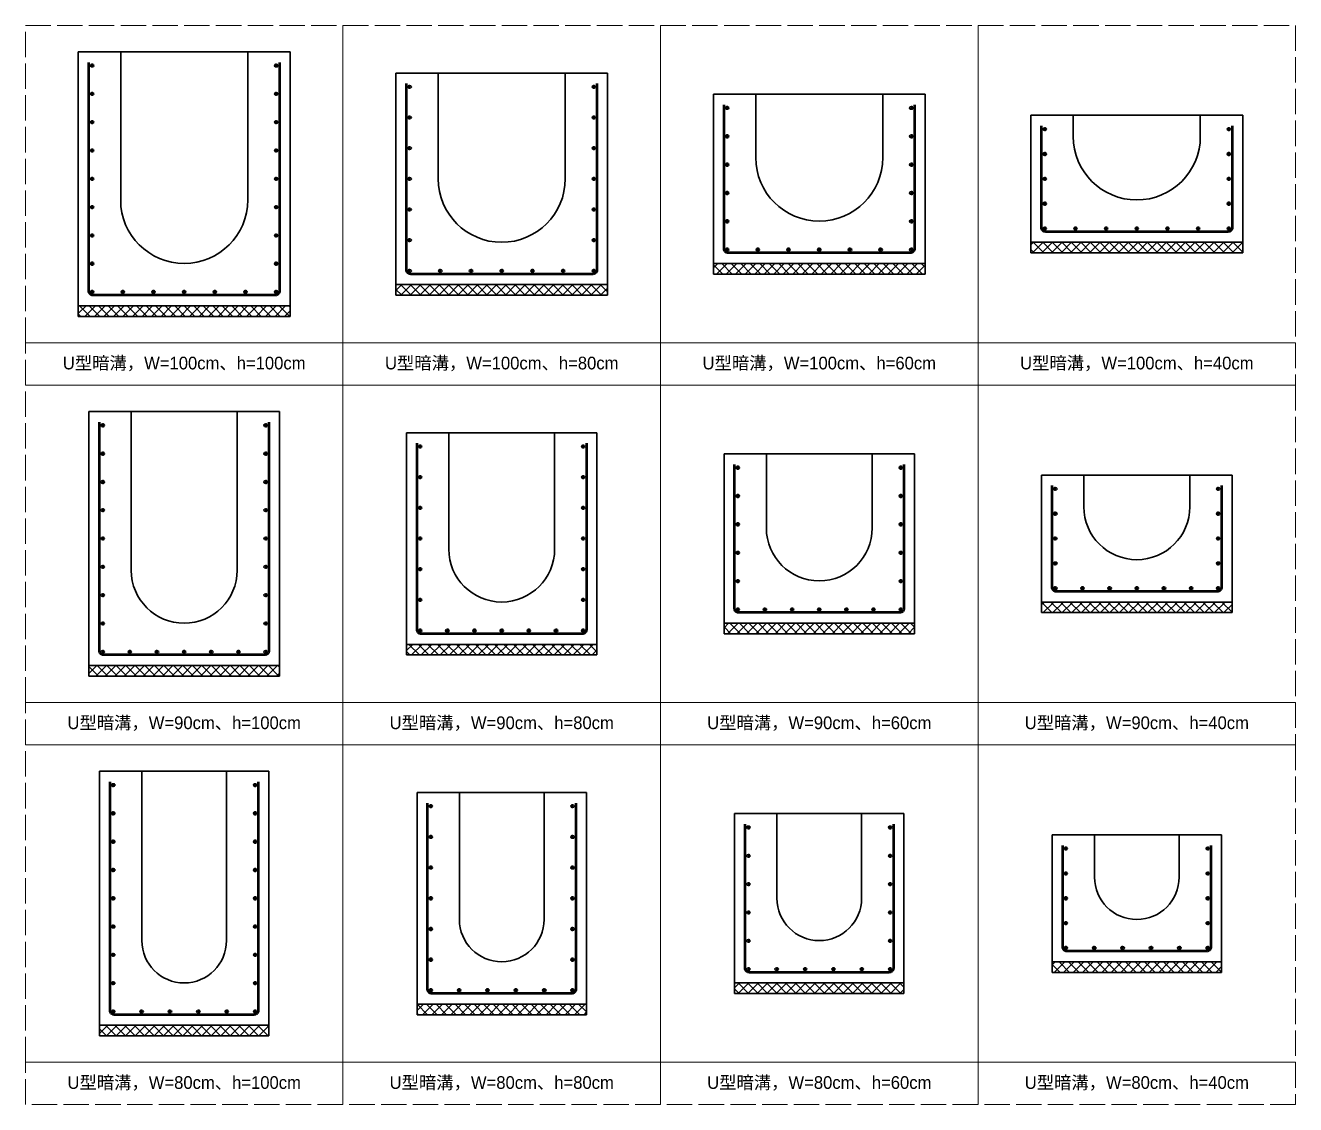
# Model space of a CAD drawing. Extents: x -3420 to 2030, y -3892 to 566.
# Drawn here: x 305 to 905, y -510 to 0 of the extents above; entities that cross this region are included whole.
import ezdxf

# ---------------------------------------------------------------- set-up
doc = ezdxf.new("R2010")
doc.units = 0
doc.header["$MEASUREMENT"] = 0
doc.linetypes.add('ACAD_ISO02W100', pattern=[15, 12, -3])
doc.layers.add('一、4.基本-隱藏', color=9, linetype='ACAD_ISO02W100', lineweight=20, plot=False)
doc.layers.add('三、3.文字-註解文字', color=2, linetype='Continuous')
doc.layers.add('二、2.繪圖-施作項目', color=181, linetype='Continuous', lineweight=30)
doc.layers.add('二、5.繪圖-鋼筋', color=60, linetype='Continuous', lineweight=50)
doc.styles.add('註解文字', font='MS PGothic.ttf', dxfattribs={"height": 3})
pattern_1 = [(45, (1622.7608, 61.3002), (-2.245064, 2.245064), []), (135, (1622.7608, 61.3002), (-2.245064, -2.245064), [])]

msp = doc.modelspace()

# ---------------------------------------------------------------- hatches: boundary and pattern name
at = {"layer": '二、2.繪圖-施作項目'}
h = msp.add_hatch(dxfattribs=at)
h.set_pattern_fill('ANSI37', color=256)
h.set_pattern_definition(pattern_1)
h.paths.add_polyline_path([(879.723, -102.5), (779.723, -102.5), (779.723, -107.5), (879.723, -107.5)])
h = msp.add_hatch(dxfattribs=at)
h.set_pattern_fill('ANSI37', color=256)
h.set_pattern_definition(pattern_1)
h.paths.add_polyline_path([(729.723, -112.5), (629.723, -112.5), (629.723, -117.5), (729.723, -117.5)])
h = msp.add_hatch(dxfattribs=at)
h.set_pattern_fill('ANSI37', color=256)
h.set_pattern_definition(pattern_1)
h.paths.add_polyline_path([(479.723, -122.5), (479.723, -127.5), (579.723, -127.5), (579.723, -122.5)])
h = msp.add_hatch(dxfattribs=at)
h.set_pattern_fill('ANSI37', color=256)
h.set_pattern_definition(pattern_1)
h.paths.add_polyline_path([(429.723, -132.5), (329.723, -132.5), (329.723, -137.5), (429.723, -137.5)])
h = msp.add_hatch(dxfattribs=at)
h.set_pattern_fill('ANSI37', color=256)
h.set_pattern_definition(pattern_1)
h.paths.add_polyline_path([(874.723, -277.5), (874.723, -272.5), (784.723, -272.5), (784.723, -277.5)])
h = msp.add_hatch(dxfattribs=at)
h.set_pattern_fill('ANSI37', color=256)
h.set_pattern_definition(pattern_1)
h.paths.add_polyline_path([(634.723, -282.5), (634.723, -287.5), (724.723, -287.5), (724.723, -282.5)])
h = msp.add_hatch(dxfattribs=at)
h.set_pattern_fill('ANSI37', color=256)
h.set_pattern_definition(pattern_1)
h.paths.add_polyline_path([(484.723, -292.5), (484.723, -297.5), (574.723, -297.5), (574.723, -292.5)])
h = msp.add_hatch(dxfattribs=at)
h.set_pattern_fill('ANSI37', color=256)
h.set_pattern_definition(pattern_1)
h.paths.add_polyline_path([(424.723, -307.5), (424.723, -302.5), (334.723, -302.5), (334.723, -307.5)])
h = msp.add_hatch(dxfattribs=at)
h.set_pattern_fill('ANSI37', color=256)
h.set_pattern_definition(pattern_1)
h.paths.add_polyline_path([(869.723, -447.5), (869.723, -442.5), (789.723, -442.5), (789.723, -447.5)])
h = msp.add_hatch(dxfattribs=at)
h.set_pattern_fill('ANSI37', color=256)
h.set_pattern_definition(pattern_1)
h.paths.add_polyline_path([(719.723, -457.5), (719.723, -452.5), (639.723, -452.5), (639.723, -457.5)])
h = msp.add_hatch(dxfattribs=at)
h.set_pattern_fill('ANSI37', color=256)
h.set_pattern_definition(pattern_1)
h.paths.add_polyline_path([(489.723, -462.5), (489.723, -467.5), (569.723, -467.5), (569.723, -462.5)])
h = msp.add_hatch(dxfattribs=at)
h.set_pattern_fill('ANSI37', color=256)
h.set_pattern_definition(pattern_1)
h.paths.add_polyline_path([(419.723, -477.5), (419.723, -472.5), (339.723, -472.5), (339.723, -477.5)])
at = {"layer": '二、5.繪圖-鋼筋'}
h = msp.add_hatch(color=256, dxfattribs=at)
h.dxf.hatch_style = 1
h.paths.add_polyline_path([(336.723, -19, 1), (335.723, -19, 1)])
h = msp.add_hatch(color=256, dxfattribs=at)
h.dxf.hatch_style = 1
h.paths.add_polyline_path([(423.723, -19, 1), (422.723, -19, 1)])
h = msp.add_hatch(color=256, dxfattribs=at)
h.dxf.hatch_style = 1
h.paths.add_polyline_path([(486.723, -29, 1), (485.723, -29, 1)])
h = msp.add_hatch(color=256, dxfattribs=at)
h.dxf.hatch_style = 1
h.paths.add_polyline_path([(573.723, -29, 1), (572.723, -29, 1)])
h = msp.add_hatch(color=256, dxfattribs=at)
h.dxf.hatch_style = 1
h.paths.add_polyline_path([(336.723, -32.375, 1), (335.723, -32.375, 1)])
h = msp.add_hatch(color=256, dxfattribs=at)
h.dxf.hatch_style = 1
h.paths.add_polyline_path([(423.723, -32.375, 1), (422.723, -32.375, 1)])
h = msp.add_hatch(color=256, dxfattribs=at)
h.dxf.hatch_style = 1
h.paths.add_polyline_path([(636.723, -39, 1), (635.723, -39, 1)])
h = msp.add_hatch(color=256, dxfattribs=at)
h.dxf.hatch_style = 1
h.paths.add_polyline_path([(723.723, -39, 1), (722.723, -39, 1)])
h = msp.add_hatch(color=256, dxfattribs=at)
h.dxf.hatch_style = 1
h.paths.add_polyline_path([(336.723, -45.75, 1), (335.723, -45.75, 1)])
h = msp.add_hatch(color=256, dxfattribs=at)
h.dxf.hatch_style = 1
h.paths.add_polyline_path([(423.723, -45.75, 1), (422.723, -45.75, 1)])
h = msp.add_hatch(color=256, dxfattribs=at)
h.dxf.hatch_style = 1
h.paths.add_polyline_path([(486.723, -43.5, 1), (485.723, -43.5, 1)])
h = msp.add_hatch(color=256, dxfattribs=at)
h.dxf.hatch_style = 1
h.paths.add_polyline_path([(573.723, -43.5, 1), (572.723, -43.5, 1)])
h = msp.add_hatch(color=256, dxfattribs=at)
h.dxf.hatch_style = 1
h.paths.add_polyline_path([(636.723, -52.4, 1), (635.723, -52.4, 1)])
h = msp.add_hatch(color=256, dxfattribs=at)
h.dxf.hatch_style = 1
h.paths.add_polyline_path([(723.723, -52.4, 1), (722.723, -52.4, 1)])
h = msp.add_hatch(color=256, dxfattribs=at)
h.dxf.hatch_style = 1
h.paths.add_polyline_path([(786.723, -49, 1), (785.723, -49, 1)])
h = msp.add_hatch(color=256, dxfattribs=at)
h.dxf.hatch_style = 1
h.paths.add_polyline_path([(873.723, -49, 1), (872.723, -49, 1)])
h = msp.add_hatch(color=256, dxfattribs=at)
h.dxf.hatch_style = 1
h.paths.add_polyline_path([(336.723, -59.125, 1), (335.723, -59.125, 1)])
h = msp.add_hatch(color=256, dxfattribs=at)
h.dxf.hatch_style = 1
h.paths.add_polyline_path([(423.723, -59.125, 1), (422.723, -59.125, 1)])
h = msp.add_hatch(color=256, dxfattribs=at)
h.dxf.hatch_style = 1
h.paths.add_polyline_path([(486.723, -58, 1), (485.723, -58, 1)])
h = msp.add_hatch(color=256, dxfattribs=at)
h.dxf.hatch_style = 1
h.paths.add_polyline_path([(573.723, -58, 1), (572.723, -58, 1)])
h = msp.add_hatch(color=256, dxfattribs=at)
h.dxf.hatch_style = 1
h.paths.add_polyline_path([(636.723, -65.8, 1), (635.723, -65.8, 1)])
h = msp.add_hatch(color=256, dxfattribs=at)
h.dxf.hatch_style = 1
h.paths.add_polyline_path([(723.723, -65.8, 1), (722.723, -65.8, 1)])
h = msp.add_hatch(color=256, dxfattribs=at)
h.dxf.hatch_style = 1
h.paths.add_polyline_path([(786.723, -60.75, 1), (785.723, -60.75, 1)])
h = msp.add_hatch(color=256, dxfattribs=at)
h.dxf.hatch_style = 1
h.paths.add_polyline_path([(873.723, -60.75, 1), (872.723, -60.75, 1)])
h = msp.add_hatch(color=256, dxfattribs=at)
h.dxf.hatch_style = 1
h.paths.add_polyline_path([(336.723, -72.5, 1), (335.723, -72.5, 1)])
h = msp.add_hatch(color=256, dxfattribs=at)
h.dxf.hatch_style = 1
h.paths.add_polyline_path([(423.723, -72.5, 1), (422.723, -72.5, 1)])
h = msp.add_hatch(color=256, dxfattribs=at)
h.dxf.hatch_style = 1
h.paths.add_polyline_path([(486.723, -72.5, 1), (485.723, -72.5, 1)])
h = msp.add_hatch(color=256, dxfattribs=at)
h.dxf.hatch_style = 1
h.paths.add_polyline_path([(573.723, -72.5, 1), (572.723, -72.5, 1)])
h = msp.add_hatch(color=256, dxfattribs=at)
h.dxf.hatch_style = 1
h.paths.add_polyline_path([(786.723, -72.5, 1), (785.723, -72.5, 1)])
h = msp.add_hatch(color=256, dxfattribs=at)
h.dxf.hatch_style = 1
h.paths.add_polyline_path([(873.723, -72.5, 1), (872.723, -72.5, 1)])
h = msp.add_hatch(color=256, dxfattribs=at)
h.dxf.hatch_style = 1
h.paths.add_polyline_path([(636.723, -79.2, 1), (635.723, -79.2, 1)])
h = msp.add_hatch(color=256, dxfattribs=at)
h.dxf.hatch_style = 1
h.paths.add_polyline_path([(723.723, -79.2, 1), (722.723, -79.2, 1)])
h = msp.add_hatch(color=256, dxfattribs=at)
h.dxf.hatch_style = 1
h.paths.add_polyline_path([(786.723, -84.25, 1), (785.723, -84.25, 1)])
h = msp.add_hatch(color=256, dxfattribs=at)
h.dxf.hatch_style = 1
h.paths.add_polyline_path([(873.723, -84.25, 1), (872.723, -84.25, 1)])
h = msp.add_hatch(color=256, dxfattribs=at)
h.dxf.hatch_style = 1
h.paths.add_polyline_path([(336.723, -85.875, 1), (335.723, -85.875, 1)])
h = msp.add_hatch(color=256, dxfattribs=at)
h.dxf.hatch_style = 1
h.paths.add_polyline_path([(423.723, -85.875, 1), (422.723, -85.875, 1)])
h = msp.add_hatch(color=256, dxfattribs=at)
h.dxf.hatch_style = 1
h.paths.add_polyline_path([(486.723, -87, 1), (485.723, -87, 1)])
h = msp.add_hatch(color=256, dxfattribs=at)
h.dxf.hatch_style = 1
h.paths.add_polyline_path([(573.723, -87, 1), (572.723, -87, 1)])
h = msp.add_hatch(color=256, dxfattribs=at)
h.dxf.hatch_style = 1
h.paths.add_polyline_path([(636.723, -92.6, 1), (635.723, -92.6, 1)])
h = msp.add_hatch(color=256, dxfattribs=at)
h.dxf.hatch_style = 1
h.paths.add_polyline_path([(723.723, -92.6, 1), (722.723, -92.6, 1)])
h = msp.add_hatch(color=256, dxfattribs=at)
h.dxf.hatch_style = 1
h.paths.add_polyline_path([(786.723, -96, 1), (785.723, -96, 1)])
h = msp.add_hatch(color=256, dxfattribs=at)
h.dxf.hatch_style = 1
h.paths.add_polyline_path([(801.223, -96, 1), (800.223, -96, 1)])
h = msp.add_hatch(color=256, dxfattribs=at)
h.dxf.hatch_style = 1
h.paths.add_polyline_path([(815.723, -96, 1), (814.723, -96, 1)])
h = msp.add_hatch(color=256, dxfattribs=at)
h.dxf.hatch_style = 1
h.paths.add_polyline_path([(830.223, -96, 1), (829.223, -96, 1)])
h = msp.add_hatch(color=256, dxfattribs=at)
h.dxf.hatch_style = 1
h.paths.add_polyline_path([(844.723, -96, 1), (843.723, -96, 1)])
h = msp.add_hatch(color=256, dxfattribs=at)
h.dxf.hatch_style = 1
h.paths.add_polyline_path([(859.223, -96, 1), (858.223, -96, 1)])
h = msp.add_hatch(color=256, dxfattribs=at)
h.dxf.hatch_style = 1
h.paths.add_polyline_path([(873.723, -96, 1), (872.723, -96, 1)])
h = msp.add_hatch(color=256, dxfattribs=at)
h.dxf.hatch_style = 1
h.paths.add_polyline_path([(336.723, -99.25, 1), (335.723, -99.25, 1)])
h = msp.add_hatch(color=256, dxfattribs=at)
h.dxf.hatch_style = 1
h.paths.add_polyline_path([(423.723, -99.25, 1), (422.723, -99.25, 1)])
h = msp.add_hatch(color=256, dxfattribs=at)
h.dxf.hatch_style = 1
h.paths.add_polyline_path([(486.723, -101.5, 1), (485.723, -101.5, 1)])
h = msp.add_hatch(color=256, dxfattribs=at)
h.dxf.hatch_style = 1
h.paths.add_polyline_path([(573.723, -101.5, 1), (572.723, -101.5, 1)])
h = msp.add_hatch(color=256, dxfattribs=at)
h.dxf.hatch_style = 1
h.paths.add_polyline_path([(636.723, -106, 1), (635.723, -106, 1)])
h = msp.add_hatch(color=256, dxfattribs=at)
h.dxf.hatch_style = 1
h.paths.add_polyline_path([(651.223, -106, 1), (650.223, -106, 1)])
h = msp.add_hatch(color=256, dxfattribs=at)
h.dxf.hatch_style = 1
h.paths.add_polyline_path([(665.723, -106, 1), (664.723, -106, 1)])
h = msp.add_hatch(color=256, dxfattribs=at)
h.dxf.hatch_style = 1
h.paths.add_polyline_path([(680.223, -106, 1), (679.223, -106, 1)])
h = msp.add_hatch(color=256, dxfattribs=at)
h.dxf.hatch_style = 1
h.paths.add_polyline_path([(694.723, -106, 1), (693.723, -106, 1)])
h = msp.add_hatch(color=256, dxfattribs=at)
h.dxf.hatch_style = 1
h.paths.add_polyline_path([(709.223, -106, 1), (708.223, -106, 1)])
h = msp.add_hatch(color=256, dxfattribs=at)
h.dxf.hatch_style = 1
h.paths.add_polyline_path([(723.723, -106, 1), (722.723, -106, 1)])
h = msp.add_hatch(color=256, dxfattribs=at)
h.dxf.hatch_style = 1
h.paths.add_polyline_path([(336.723, -112.625, 1), (335.723, -112.625, 1)])
h = msp.add_hatch(color=256, dxfattribs=at)
h.dxf.hatch_style = 1
h.paths.add_polyline_path([(423.723, -112.625, 1), (422.723, -112.625, 1)])
h = msp.add_hatch(color=256, dxfattribs=at)
h.dxf.hatch_style = 1
h.paths.add_polyline_path([(486.723, -116, 1), (485.723, -116, 1)])
h = msp.add_hatch(color=256, dxfattribs=at)
h.dxf.hatch_style = 1
h.paths.add_polyline_path([(501.223, -116, 1), (500.223, -116, 1)])
h = msp.add_hatch(color=256, dxfattribs=at)
h.dxf.hatch_style = 1
h.paths.add_polyline_path([(515.723, -116, 1), (514.723, -116, 1)])
h = msp.add_hatch(color=256, dxfattribs=at)
h.dxf.hatch_style = 1
h.paths.add_polyline_path([(530.223, -116, 1), (529.223, -116, 1)])
h = msp.add_hatch(color=256, dxfattribs=at)
h.dxf.hatch_style = 1
h.paths.add_polyline_path([(544.723, -116, 1), (543.723, -116, 1)])
h = msp.add_hatch(color=256, dxfattribs=at)
h.dxf.hatch_style = 1
h.paths.add_polyline_path([(559.223, -116, 1), (558.223, -116, 1)])
h = msp.add_hatch(color=256, dxfattribs=at)
h.dxf.hatch_style = 1
h.paths.add_polyline_path([(573.723, -116, 1), (572.723, -116, 1)])
h = msp.add_hatch(color=256, dxfattribs=at)
h.dxf.hatch_style = 1
h.paths.add_polyline_path([(336.723, -126, 1), (335.723, -126, 1)])
h = msp.add_hatch(color=256, dxfattribs=at)
h.dxf.hatch_style = 1
h.paths.add_polyline_path([(351.223, -126, 1), (350.223, -126, 1)])
h = msp.add_hatch(color=256, dxfattribs=at)
h.dxf.hatch_style = 1
h.paths.add_polyline_path([(365.723, -126, 1), (364.723, -126, 1)])
h = msp.add_hatch(color=256, dxfattribs=at)
h.dxf.hatch_style = 1
h.paths.add_polyline_path([(380.223, -126, 1), (379.223, -126, 1)])
h = msp.add_hatch(color=256, dxfattribs=at)
h.dxf.hatch_style = 1
h.paths.add_polyline_path([(394.723, -126, 1), (393.723, -126, 1)])
h = msp.add_hatch(color=256, dxfattribs=at)
h.dxf.hatch_style = 1
h.paths.add_polyline_path([(409.223, -126, 1), (408.223, -126, 1)])
h = msp.add_hatch(color=256, dxfattribs=at)
h.dxf.hatch_style = 1
h.paths.add_polyline_path([(423.723, -126, 1), (422.723, -126, 1)])
h = msp.add_hatch(color=256, dxfattribs=at)
h.dxf.hatch_style = 1
h.paths.add_polyline_path([(341.723, -189, 1), (340.723, -189, 1)])
h = msp.add_hatch(color=256, dxfattribs=at)
h.dxf.hatch_style = 1
h.paths.add_polyline_path([(418.723, -189, 1), (417.723, -189, 1)])
h = msp.add_hatch(color=256, dxfattribs=at)
h.dxf.hatch_style = 1
h.paths.add_polyline_path([(341.723, -202.375, 1), (340.723, -202.375, 1)])
h = msp.add_hatch(color=256, dxfattribs=at)
h.dxf.hatch_style = 1
h.paths.add_polyline_path([(418.723, -202.375, 1), (417.723, -202.375, 1)])
h = msp.add_hatch(color=256, dxfattribs=at)
h.dxf.hatch_style = 1
h.paths.add_polyline_path([(491.723, -199, 1), (490.723, -199, 1)])
h = msp.add_hatch(color=256, dxfattribs=at)
h.dxf.hatch_style = 1
h.paths.add_polyline_path([(568.723, -199, 1), (567.723, -199, 1)])
h = msp.add_hatch(color=256, dxfattribs=at)
h.dxf.hatch_style = 1
h.paths.add_polyline_path([(641.723, -209, 1), (640.723, -209, 1)])
h = msp.add_hatch(color=256, dxfattribs=at)
h.dxf.hatch_style = 1
h.paths.add_polyline_path([(718.723, -209, 1), (717.723, -209, 1)])
h = msp.add_hatch(color=256, dxfattribs=at)
h.dxf.hatch_style = 1
h.paths.add_polyline_path([(341.723, -215.75, 1), (340.723, -215.75, 1)])
h = msp.add_hatch(color=256, dxfattribs=at)
h.dxf.hatch_style = 1
h.paths.add_polyline_path([(418.723, -215.75, 1), (417.723, -215.75, 1)])
h = msp.add_hatch(color=256, dxfattribs=at)
h.dxf.hatch_style = 1
h.paths.add_polyline_path([(491.723, -213.5, 1), (490.723, -213.5, 1)])
h = msp.add_hatch(color=256, dxfattribs=at)
h.dxf.hatch_style = 1
h.paths.add_polyline_path([(568.723, -213.5, 1), (567.723, -213.5, 1)])
h = msp.add_hatch(color=256, dxfattribs=at)
h.dxf.hatch_style = 1
h.paths.add_polyline_path([(641.723, -222.4, 1), (640.723, -222.4, 1)])
h = msp.add_hatch(color=256, dxfattribs=at)
h.dxf.hatch_style = 1
h.paths.add_polyline_path([(718.723, -222.4, 1), (717.723, -222.4, 1)])
h = msp.add_hatch(color=256, dxfattribs=at)
h.dxf.hatch_style = 1
h.paths.add_polyline_path([(791.723, -219, 1), (790.723, -219, 1)])
h = msp.add_hatch(color=256, dxfattribs=at)
h.dxf.hatch_style = 1
h.paths.add_polyline_path([(868.723, -219, 1), (867.723, -219, 1)])
h = msp.add_hatch(color=256, dxfattribs=at)
h.dxf.hatch_style = 1
h.paths.add_polyline_path([(491.723, -228, 1), (490.723, -228, 1)])
h = msp.add_hatch(color=256, dxfattribs=at)
h.dxf.hatch_style = 1
h.paths.add_polyline_path([(568.723, -228, 1), (567.723, -228, 1)])
h = msp.add_hatch(color=256, dxfattribs=at)
h.dxf.hatch_style = 1
h.paths.add_polyline_path([(341.723, -229.125, 1), (340.723, -229.125, 1)])
h = msp.add_hatch(color=256, dxfattribs=at)
h.dxf.hatch_style = 1
h.paths.add_polyline_path([(418.723, -229.125, 1), (417.723, -229.125, 1)])
h = msp.add_hatch(color=256, dxfattribs=at)
h.dxf.hatch_style = 1
h.paths.add_polyline_path([(791.723, -230.75, 1), (790.723, -230.75, 1)])
h = msp.add_hatch(color=256, dxfattribs=at)
h.dxf.hatch_style = 1
h.paths.add_polyline_path([(868.723, -230.75, 1), (867.723, -230.75, 1)])
h = msp.add_hatch(color=256, dxfattribs=at)
h.dxf.hatch_style = 1
h.paths.add_polyline_path([(641.723, -235.8, 1), (640.723, -235.8, 1)])
h = msp.add_hatch(color=256, dxfattribs=at)
h.dxf.hatch_style = 1
h.paths.add_polyline_path([(718.723, -235.8, 1), (717.723, -235.8, 1)])
h = msp.add_hatch(color=256, dxfattribs=at)
h.dxf.hatch_style = 1
h.paths.add_polyline_path([(341.723, -242.5, 1), (340.723, -242.5, 1)])
h = msp.add_hatch(color=256, dxfattribs=at)
h.dxf.hatch_style = 1
h.paths.add_polyline_path([(418.723, -242.5, 1), (417.723, -242.5, 1)])
h = msp.add_hatch(color=256, dxfattribs=at)
h.dxf.hatch_style = 1
h.paths.add_polyline_path([(491.723, -242.5, 1), (490.723, -242.5, 1)])
h = msp.add_hatch(color=256, dxfattribs=at)
h.dxf.hatch_style = 1
h.paths.add_polyline_path([(568.723, -242.5, 1), (567.723, -242.5, 1)])
h = msp.add_hatch(color=256, dxfattribs=at)
h.dxf.hatch_style = 1
h.paths.add_polyline_path([(791.723, -242.5, 1), (790.723, -242.5, 1)])
h = msp.add_hatch(color=256, dxfattribs=at)
h.dxf.hatch_style = 1
h.paths.add_polyline_path([(868.723, -242.5, 1), (867.723, -242.5, 1)])
h = msp.add_hatch(color=256, dxfattribs=at)
h.dxf.hatch_style = 1
h.paths.add_polyline_path([(641.723, -249.2, 1), (640.723, -249.2, 1)])
h = msp.add_hatch(color=256, dxfattribs=at)
h.dxf.hatch_style = 1
h.paths.add_polyline_path([(718.723, -249.2, 1), (717.723, -249.2, 1)])
h = msp.add_hatch(color=256, dxfattribs=at)
h.dxf.hatch_style = 1
h.paths.add_polyline_path([(341.723, -255.875, 1), (340.723, -255.875, 1)])
h = msp.add_hatch(color=256, dxfattribs=at)
h.dxf.hatch_style = 1
h.paths.add_polyline_path([(418.723, -255.875, 1), (417.723, -255.875, 1)])
h = msp.add_hatch(color=256, dxfattribs=at)
h.dxf.hatch_style = 1
h.paths.add_polyline_path([(491.723, -257, 1), (490.723, -257, 1)])
h = msp.add_hatch(color=256, dxfattribs=at)
h.dxf.hatch_style = 1
h.paths.add_polyline_path([(568.723, -257, 1), (567.723, -257, 1)])
h = msp.add_hatch(color=256, dxfattribs=at)
h.dxf.hatch_style = 1
h.paths.add_polyline_path([(791.723, -254.25, 1), (790.723, -254.25, 1)])
h = msp.add_hatch(color=256, dxfattribs=at)
h.dxf.hatch_style = 1
h.paths.add_polyline_path([(868.723, -254.25, 1), (867.723, -254.25, 1)])
h = msp.add_hatch(color=256, dxfattribs=at)
h.dxf.hatch_style = 1
h.paths.add_polyline_path([(641.723, -262.6, 1), (640.723, -262.6, 1)])
h = msp.add_hatch(color=256, dxfattribs=at)
h.dxf.hatch_style = 1
h.paths.add_polyline_path([(718.723, -262.6, 1), (717.723, -262.6, 1)])
h = msp.add_hatch(color=256, dxfattribs=at)
h.dxf.hatch_style = 1
h.paths.add_polyline_path([(341.723, -269.25, 1), (340.723, -269.25, 1)])
h = msp.add_hatch(color=256, dxfattribs=at)
h.dxf.hatch_style = 1
h.paths.add_polyline_path([(418.723, -269.25, 1), (417.723, -269.25, 1)])
h = msp.add_hatch(color=256, dxfattribs=at)
h.dxf.hatch_style = 1
h.paths.add_polyline_path([(791.723, -266, 1), (790.723, -266, 1)])
h = msp.add_hatch(color=256, dxfattribs=at)
h.dxf.hatch_style = 1
h.paths.add_polyline_path([(804.553, -266, 1), (803.553, -266, 1)])
h = msp.add_hatch(color=256, dxfattribs=at)
h.dxf.hatch_style = 1
h.paths.add_polyline_path([(817.383, -266, 1), (816.383, -266, 1)])
h = msp.add_hatch(color=256, dxfattribs=at)
h.dxf.hatch_style = 1
h.paths.add_polyline_path([(830.223, -266, 1), (829.223, -266, 1)])
h = msp.add_hatch(color=256, dxfattribs=at)
h.dxf.hatch_style = 1
h.paths.add_polyline_path([(843.043, -266, 1), (842.043, -266, 1)])
h = msp.add_hatch(color=256, dxfattribs=at)
h.dxf.hatch_style = 1
h.paths.add_polyline_path([(855.873, -266, 1), (854.873, -266, 1)])
h = msp.add_hatch(color=256, dxfattribs=at)
h.dxf.hatch_style = 1
h.paths.add_polyline_path([(868.723, -266, 1), (867.723, -266, 1)])
h = msp.add_hatch(color=256, dxfattribs=at)
h.dxf.hatch_style = 1
h.paths.add_polyline_path([(491.723, -271.5, 1), (490.723, -271.5, 1)])
h = msp.add_hatch(color=256, dxfattribs=at)
h.dxf.hatch_style = 1
h.paths.add_polyline_path([(568.723, -271.5, 1), (567.723, -271.5, 1)])
h = msp.add_hatch(color=256, dxfattribs=at)
h.dxf.hatch_style = 1
h.paths.add_polyline_path([(641.723, -276, 1), (640.723, -276, 1)])
h = msp.add_hatch(color=256, dxfattribs=at)
h.dxf.hatch_style = 1
h.paths.add_polyline_path([(654.553, -276, 1), (653.553, -276, 1)])
h = msp.add_hatch(color=256, dxfattribs=at)
h.dxf.hatch_style = 1
h.paths.add_polyline_path([(667.383, -276, 1), (666.383, -276, 1)])
h = msp.add_hatch(color=256, dxfattribs=at)
h.dxf.hatch_style = 1
h.paths.add_polyline_path([(680.223, -276, 1), (679.223, -276, 1)])
h = msp.add_hatch(color=256, dxfattribs=at)
h.dxf.hatch_style = 1
h.paths.add_polyline_path([(693.043, -276, 1), (692.043, -276, 1)])
h = msp.add_hatch(color=256, dxfattribs=at)
h.dxf.hatch_style = 1
h.paths.add_polyline_path([(705.873, -276, 1), (704.873, -276, 1)])
h = msp.add_hatch(color=256, dxfattribs=at)
h.dxf.hatch_style = 1
h.paths.add_polyline_path([(718.723, -276, 1), (717.723, -276, 1)])
h = msp.add_hatch(color=256, dxfattribs=at)
h.dxf.hatch_style = 1
h.paths.add_polyline_path([(341.723, -282.625, 1), (340.723, -282.625, 1)])
h = msp.add_hatch(color=256, dxfattribs=at)
h.dxf.hatch_style = 1
h.paths.add_polyline_path([(418.723, -282.625, 1), (417.723, -282.625, 1)])
h = msp.add_hatch(color=256, dxfattribs=at)
h.dxf.hatch_style = 1
h.paths.add_polyline_path([(491.723, -286, 1), (490.723, -286, 1)])
h = msp.add_hatch(color=256, dxfattribs=at)
h.dxf.hatch_style = 1
h.paths.add_polyline_path([(504.553, -286, 1), (503.553, -286, 1)])
h = msp.add_hatch(color=256, dxfattribs=at)
h.dxf.hatch_style = 1
h.paths.add_polyline_path([(517.383, -286, 1), (516.383, -286, 1)])
h = msp.add_hatch(color=256, dxfattribs=at)
h.dxf.hatch_style = 1
h.paths.add_polyline_path([(530.223, -286, 1), (529.223, -286, 1)])
h = msp.add_hatch(color=256, dxfattribs=at)
h.dxf.hatch_style = 1
h.paths.add_polyline_path([(543.043, -286, 1), (542.043, -286, 1)])
h = msp.add_hatch(color=256, dxfattribs=at)
h.dxf.hatch_style = 1
h.paths.add_polyline_path([(555.873, -286, 1), (554.873, -286, 1)])
h = msp.add_hatch(color=256, dxfattribs=at)
h.dxf.hatch_style = 1
h.paths.add_polyline_path([(568.723, -286, 1), (567.723, -286, 1)])
h = msp.add_hatch(color=256, dxfattribs=at)
h.dxf.hatch_style = 1
h.paths.add_polyline_path([(341.723, -296, 1), (340.723, -296, 1)])
h = msp.add_hatch(color=256, dxfattribs=at)
h.dxf.hatch_style = 1
h.paths.add_polyline_path([(354.553, -296, 1), (353.553, -296, 1)])
h = msp.add_hatch(color=256, dxfattribs=at)
h.dxf.hatch_style = 1
h.paths.add_polyline_path([(367.383, -296, 1), (366.383, -296, 1)])
h = msp.add_hatch(color=256, dxfattribs=at)
h.dxf.hatch_style = 1
h.paths.add_polyline_path([(380.223, -296, 1), (379.223, -296, 1)])
h = msp.add_hatch(color=256, dxfattribs=at)
h.dxf.hatch_style = 1
h.paths.add_polyline_path([(393.043, -296, 1), (392.043, -296, 1)])
h = msp.add_hatch(color=256, dxfattribs=at)
h.dxf.hatch_style = 1
h.paths.add_polyline_path([(405.873, -296, 1), (404.873, -296, 1)])
h = msp.add_hatch(color=256, dxfattribs=at)
h.dxf.hatch_style = 1
h.paths.add_polyline_path([(418.723, -296, 1), (417.723, -296, 1)])
h = msp.add_hatch(color=256, dxfattribs=at)
h.dxf.hatch_style = 1
h.paths.add_polyline_path([(346.723, -359, 1), (345.723, -359, 1)])
h = msp.add_hatch(color=256, dxfattribs=at)
h.dxf.hatch_style = 1
h.paths.add_polyline_path([(413.723, -359, 1), (412.723, -359, 1)])
h = msp.add_hatch(color=256, dxfattribs=at)
h.dxf.hatch_style = 1
h.paths.add_polyline_path([(346.723, -372.375, 1), (345.723, -372.375, 1)])
h = msp.add_hatch(color=256, dxfattribs=at)
h.dxf.hatch_style = 1
h.paths.add_polyline_path([(413.723, -372.375, 1), (412.723, -372.375, 1)])
h = msp.add_hatch(color=256, dxfattribs=at)
h.dxf.hatch_style = 1
h.paths.add_polyline_path([(496.723, -369, 1), (495.723, -369, 1)])
h = msp.add_hatch(color=256, dxfattribs=at)
h.dxf.hatch_style = 1
h.paths.add_polyline_path([(563.723, -369, 1), (562.723, -369, 1)])
h = msp.add_hatch(color=256, dxfattribs=at)
h.dxf.hatch_style = 1
h.paths.add_polyline_path([(496.723, -383.5, 1), (495.723, -383.5, 1)])
h = msp.add_hatch(color=256, dxfattribs=at)
h.dxf.hatch_style = 1
h.paths.add_polyline_path([(563.723, -383.5, 1), (562.723, -383.5, 1)])
h = msp.add_hatch(color=256, dxfattribs=at)
h.dxf.hatch_style = 1
h.paths.add_polyline_path([(646.723, -379, 1), (645.723, -379, 1)])
h = msp.add_hatch(color=256, dxfattribs=at)
h.dxf.hatch_style = 1
h.paths.add_polyline_path([(713.723, -379, 1), (712.723, -379, 1)])
h = msp.add_hatch(color=256, dxfattribs=at)
h.dxf.hatch_style = 1
h.paths.add_polyline_path([(346.723, -385.75, 1), (345.723, -385.75, 1)])
h = msp.add_hatch(color=256, dxfattribs=at)
h.dxf.hatch_style = 1
h.paths.add_polyline_path([(413.723, -385.75, 1), (412.723, -385.75, 1)])
h = msp.add_hatch(color=256, dxfattribs=at)
h.dxf.hatch_style = 1
h.paths.add_polyline_path([(796.723, -389, 1), (795.723, -389, 1)])
h = msp.add_hatch(color=256, dxfattribs=at)
h.dxf.hatch_style = 1
h.paths.add_polyline_path([(863.723, -389, 1), (862.723, -389, 1)])
h = msp.add_hatch(color=256, dxfattribs=at)
h.dxf.hatch_style = 1
h.paths.add_polyline_path([(646.723, -392.4, 1), (645.723, -392.4, 1)])
h = msp.add_hatch(color=256, dxfattribs=at)
h.dxf.hatch_style = 1
h.paths.add_polyline_path([(713.723, -392.4, 1), (712.723, -392.4, 1)])
h = msp.add_hatch(color=256, dxfattribs=at)
h.dxf.hatch_style = 1
h.paths.add_polyline_path([(346.723, -399.125, 1), (345.723, -399.125, 1)])
h = msp.add_hatch(color=256, dxfattribs=at)
h.dxf.hatch_style = 1
h.paths.add_polyline_path([(413.723, -399.125, 1), (412.723, -399.125, 1)])
h = msp.add_hatch(color=256, dxfattribs=at)
h.dxf.hatch_style = 1
h.paths.add_polyline_path([(496.723, -398, 1), (495.723, -398, 1)])
h = msp.add_hatch(color=256, dxfattribs=at)
h.dxf.hatch_style = 1
h.paths.add_polyline_path([(563.723, -398, 1), (562.723, -398, 1)])
h = msp.add_hatch(color=256, dxfattribs=at)
h.dxf.hatch_style = 1
h.paths.add_polyline_path([(796.723, -400.75, 1), (795.723, -400.75, 1)])
h = msp.add_hatch(color=256, dxfattribs=at)
h.dxf.hatch_style = 1
h.paths.add_polyline_path([(863.723, -400.75, 1), (862.723, -400.75, 1)])
h = msp.add_hatch(color=256, dxfattribs=at)
h.dxf.hatch_style = 1
h.paths.add_polyline_path([(646.723, -405.8, 1), (645.723, -405.8, 1)])
h = msp.add_hatch(color=256, dxfattribs=at)
h.dxf.hatch_style = 1
h.paths.add_polyline_path([(713.723, -405.8, 1), (712.723, -405.8, 1)])
h = msp.add_hatch(color=256, dxfattribs=at)
h.dxf.hatch_style = 1
h.paths.add_polyline_path([(346.723, -412.5, 1), (345.723, -412.5, 1)])
h = msp.add_hatch(color=256, dxfattribs=at)
h.dxf.hatch_style = 1
h.paths.add_polyline_path([(413.723, -412.5, 1), (412.723, -412.5, 1)])
h = msp.add_hatch(color=256, dxfattribs=at)
h.dxf.hatch_style = 1
h.paths.add_polyline_path([(496.723, -412.5, 1), (495.723, -412.5, 1)])
h = msp.add_hatch(color=256, dxfattribs=at)
h.dxf.hatch_style = 1
h.paths.add_polyline_path([(563.723, -412.5, 1), (562.723, -412.5, 1)])
h = msp.add_hatch(color=256, dxfattribs=at)
h.dxf.hatch_style = 1
h.paths.add_polyline_path([(796.723, -412.5, 1), (795.723, -412.5, 1)])
h = msp.add_hatch(color=256, dxfattribs=at)
h.dxf.hatch_style = 1
h.paths.add_polyline_path([(863.723, -412.5, 1), (862.723, -412.5, 1)])
h = msp.add_hatch(color=256, dxfattribs=at)
h.dxf.hatch_style = 1
h.paths.add_polyline_path([(646.723, -419.2, 1), (645.723, -419.2, 1)])
h = msp.add_hatch(color=256, dxfattribs=at)
h.dxf.hatch_style = 1
h.paths.add_polyline_path([(713.723, -419.2, 1), (712.723, -419.2, 1)])
h = msp.add_hatch(color=256, dxfattribs=at)
h.dxf.hatch_style = 1
h.paths.add_polyline_path([(346.723, -425.875, 1), (345.723, -425.875, 1)])
h = msp.add_hatch(color=256, dxfattribs=at)
h.dxf.hatch_style = 1
h.paths.add_polyline_path([(413.723, -425.875, 1), (412.723, -425.875, 1)])
h = msp.add_hatch(color=256, dxfattribs=at)
h.dxf.hatch_style = 1
h.paths.add_polyline_path([(796.723, -424.25, 1), (795.723, -424.25, 1)])
h = msp.add_hatch(color=256, dxfattribs=at)
h.dxf.hatch_style = 1
h.paths.add_polyline_path([(863.723, -424.25, 1), (862.723, -424.25, 1)])
h = msp.add_hatch(color=256, dxfattribs=at)
h.dxf.hatch_style = 1
h.paths.add_polyline_path([(496.723, -427, 1), (495.723, -427, 1)])
h = msp.add_hatch(color=256, dxfattribs=at)
h.dxf.hatch_style = 1
h.paths.add_polyline_path([(563.723, -427, 1), (562.723, -427, 1)])
h = msp.add_hatch(color=256, dxfattribs=at)
h.dxf.hatch_style = 1
h.paths.add_polyline_path([(646.723, -432.6, 1), (645.723, -432.6, 1)])
h = msp.add_hatch(color=256, dxfattribs=at)
h.dxf.hatch_style = 1
h.paths.add_polyline_path([(713.723, -432.6, 1), (712.723, -432.6, 1)])
h = msp.add_hatch(color=256, dxfattribs=at)
h.dxf.hatch_style = 1
h.paths.add_polyline_path([(796.723, -436, 1), (795.723, -436, 1)])
h = msp.add_hatch(color=256, dxfattribs=at)
h.dxf.hatch_style = 1
h.paths.add_polyline_path([(810.123, -436, 1), (809.123, -436, 1)])
h = msp.add_hatch(color=256, dxfattribs=at)
h.dxf.hatch_style = 1
h.paths.add_polyline_path([(823.523, -436, 1), (822.523, -436, 1)])
h = msp.add_hatch(color=256, dxfattribs=at)
h.dxf.hatch_style = 1
h.paths.add_polyline_path([(836.923, -436, 1), (835.923, -436, 1)])
h = msp.add_hatch(color=256, dxfattribs=at)
h.dxf.hatch_style = 1
h.paths.add_polyline_path([(850.323, -436, 1), (849.323, -436, 1)])
h = msp.add_hatch(color=256, dxfattribs=at)
h.dxf.hatch_style = 1
h.paths.add_polyline_path([(863.723, -436, 1), (862.723, -436, 1)])
h = msp.add_hatch(color=256, dxfattribs=at)
h.dxf.hatch_style = 1
h.paths.add_polyline_path([(346.723, -439.25, 1), (345.723, -439.25, 1)])
h = msp.add_hatch(color=256, dxfattribs=at)
h.dxf.hatch_style = 1
h.paths.add_polyline_path([(413.723, -439.25, 1), (412.723, -439.25, 1)])
h = msp.add_hatch(color=256, dxfattribs=at)
h.dxf.hatch_style = 1
h.paths.add_polyline_path([(496.723, -441.5, 1), (495.723, -441.5, 1)])
h = msp.add_hatch(color=256, dxfattribs=at)
h.dxf.hatch_style = 1
h.paths.add_polyline_path([(563.723, -441.5, 1), (562.723, -441.5, 1)])
h = msp.add_hatch(color=256, dxfattribs=at)
h.dxf.hatch_style = 1
h.paths.add_polyline_path([(646.723, -446, 1), (645.723, -446, 1)])
h = msp.add_hatch(color=256, dxfattribs=at)
h.dxf.hatch_style = 1
h.paths.add_polyline_path([(660.123, -446, 1), (659.123, -446, 1)])
h = msp.add_hatch(color=256, dxfattribs=at)
h.dxf.hatch_style = 1
h.paths.add_polyline_path([(673.523, -446, 1), (672.523, -446, 1)])
h = msp.add_hatch(color=256, dxfattribs=at)
h.dxf.hatch_style = 1
h.paths.add_polyline_path([(686.923, -446, 1), (685.923, -446, 1)])
h = msp.add_hatch(color=256, dxfattribs=at)
h.dxf.hatch_style = 1
h.paths.add_polyline_path([(700.323, -446, 1), (699.323, -446, 1)])
h = msp.add_hatch(color=256, dxfattribs=at)
h.dxf.hatch_style = 1
h.paths.add_polyline_path([(713.723, -446, 1), (712.723, -446, 1)])
h = msp.add_hatch(color=256, dxfattribs=at)
h.dxf.hatch_style = 1
h.paths.add_polyline_path([(346.723, -452.625, 1), (345.723, -452.625, 1)])
h = msp.add_hatch(color=256, dxfattribs=at)
h.dxf.hatch_style = 1
h.paths.add_polyline_path([(413.723, -452.625, 1), (412.723, -452.625, 1)])
h = msp.add_hatch(color=256, dxfattribs=at)
h.dxf.hatch_style = 1
h.paths.add_polyline_path([(496.723, -456, 1), (495.723, -456, 1)])
h = msp.add_hatch(color=256, dxfattribs=at)
h.dxf.hatch_style = 1
h.paths.add_polyline_path([(510.123, -456, 1), (509.123, -456, 1)])
h = msp.add_hatch(color=256, dxfattribs=at)
h.dxf.hatch_style = 1
h.paths.add_polyline_path([(523.523, -456, 1), (522.523, -456, 1)])
h = msp.add_hatch(color=256, dxfattribs=at)
h.dxf.hatch_style = 1
h.paths.add_polyline_path([(536.923, -456, 1), (535.923, -456, 1)])
h = msp.add_hatch(color=256, dxfattribs=at)
h.dxf.hatch_style = 1
h.paths.add_polyline_path([(550.323, -456, 1), (549.323, -456, 1)])
h = msp.add_hatch(color=256, dxfattribs=at)
h.dxf.hatch_style = 1
h.paths.add_polyline_path([(563.723, -456, 1), (562.723, -456, 1)])
h = msp.add_hatch(color=256, dxfattribs=at)
h.dxf.hatch_style = 1
h.paths.add_polyline_path([(346.723, -466, 1), (345.723, -466, 1)])
h = msp.add_hatch(color=256, dxfattribs=at)
h.dxf.hatch_style = 1
h.paths.add_polyline_path([(360.123, -466, 1), (359.123, -466, 1)])
h = msp.add_hatch(color=256, dxfattribs=at)
h.dxf.hatch_style = 1
h.paths.add_polyline_path([(373.523, -466, 1), (372.523, -466, 1)])
h = msp.add_hatch(color=256, dxfattribs=at)
h.dxf.hatch_style = 1
h.paths.add_polyline_path([(386.923, -466, 1), (385.923, -466, 1)])
h = msp.add_hatch(color=256, dxfattribs=at)
h.dxf.hatch_style = 1
h.paths.add_polyline_path([(400.323, -466, 1), (399.323, -466, 1)])
h = msp.add_hatch(color=256, dxfattribs=at)
h.dxf.hatch_style = 1
h.paths.add_polyline_path([(413.723, -466, 1), (412.723, -466, 1)])

# ---------------------------------------------------------------- linework, layer by layer
at = {"layer": '一、4.基本-隱藏'}
for points in [[(304.723, 0), (454.723, 0), (454.723, -150), (304.723, -150)], [(454.723, 0), (604.723, 0), (604.723, -150), (454.723, -150)], [(604.723, 0), (754.723, 0), (754.723, -150), (604.723, -150)], [(754.723, 0), (904.723, 0), (904.723, -150), (754.723, -150)], [(304.723, -150), (454.723, -150), (454.723, -170), (304.723, -170)], [(454.723, -150), (604.723, -150), (604.723, -170), (454.723, -170)], [(604.723, -150), (754.723, -150), (754.723, -170), (604.723, -170)], [(754.723, -150), (904.723, -150), (904.723, -170), (754.723, -170)], [(304.723, -170), (454.723, -170), (454.723, -320), (304.723, -320)], [(454.723, -170), (604.723, -170), (604.723, -320), (454.723, -320)], [(604.723, -170), (754.723, -170), (754.723, -320), (604.723, -320)], [(754.723, -170), (904.723, -170), (904.723, -320), (754.723, -320)], [(304.723, -320), (454.723, -320), (454.723, -340), (304.723, -340)], [(454.723, -320), (604.723, -320), (604.723, -340), (454.723, -340)], [(604.723, -320), (754.723, -320), (754.723, -340), (604.723, -340)], [(754.723, -320), (904.723, -320), (904.723, -340), (754.723, -340)], [(304.723, -340), (454.723, -340), (454.723, -490), (304.723, -490)], [(454.723, -340), (604.723, -340), (604.723, -490), (454.723, -490)], [(604.723, -340), (754.723, -340), (754.723, -490), (604.723, -490)], [(754.723, -340), (904.723, -340), (904.723, -490), (754.723, -490)], [(304.723, -490), (454.723, -490), (454.723, -510), (304.723, -510)], [(454.723, -490), (604.723, -490), (604.723, -510), (454.723, -510)], [(604.723, -490), (754.723, -490), (754.723, -510), (604.723, -510)], [(754.723, -490), (904.723, -490), (904.723, -510), (754.723, -510)]]:
    msp.add_lwpolyline(points, close=True, dxfattribs=at)
at = {"layer": '二、2.繪圖-施作項目'}
for points in [[(329.723, -12.5), (429.723, -12.5)], [(329.723, -137.5), (329.723, -12.5)], [(429.723, -137.5), (429.723, -12.5)], [(479.723, -22.5), (579.723, -22.5)], [(479.723, -22.5), (479.723, -127.5)], [(579.723, -22.5), (579.723, -127.5)], [(629.723, -32.5), (729.723, -32.5)], [(629.723, -32.5), (629.723, -117.5)], [(729.723, -32.5), (729.723, -117.5)], [(779.723, -42.5), (879.723, -42.5)], [(779.723, -42.5), (779.723, -107.5)], [(879.723, -42.5), (879.723, -107.5)], [(779.723, -102.5), (879.723, -102.5)], [(779.723, -107.5), (879.723, -107.5)], [(629.723, -112.5), (729.723, -112.5)], [(629.723, -117.5), (729.723, -117.5)], [(479.723, -122.5), (579.723, -122.5)], [(479.723, -127.5), (579.723, -127.5)], [(329.723, -132.5), (429.723, -132.5)], [(329.723, -137.5), (429.723, -137.5)], [(334.723, -182.5), (424.723, -182.5)], [(334.723, -182.5), (334.723, -307.5)], [(424.723, -182.5), (424.723, -307.5)], [(484.723, -192.5), (574.723, -192.5)], [(484.723, -297.5), (484.723, -192.5)], [(574.723, -297.5), (574.723, -192.5)], [(634.723, -202.5), (724.723, -202.5)], [(634.723, -287.5), (634.723, -202.5)], [(724.723, -287.5), (724.723, -202.5)], [(784.723, -212.5), (874.723, -212.5)], [(784.723, -212.5), (784.723, -277.5)], [(874.723, -212.5), (874.723, -277.5)], [(784.723, -272.5), (874.723, -272.5)], [(784.723, -277.5), (874.723, -277.5)], [(634.723, -282.5), (724.723, -282.5)], [(634.723, -287.5), (724.723, -287.5)], [(484.723, -292.5), (574.723, -292.5)], [(484.723, -297.5), (574.723, -297.5)], [(334.723, -302.5), (424.723, -302.5)], [(334.723, -307.5), (424.723, -307.5)], [(339.723, -352.5), (419.723, -352.5)], [(339.723, -352.5), (339.723, -477.5)], [(419.723, -352.5), (419.723, -477.5)], [(489.723, -362.5), (569.723, -362.5)], [(489.723, -362.5), (489.723, -467.5)], [(569.723, -362.5), (569.723, -467.5)], [(639.723, -372.5), (719.723, -372.5)], [(639.723, -372.5), (639.723, -457.5)], [(719.723, -372.5), (719.723, -457.5)], [(789.723, -382.5), (869.723, -382.5)], [(789.723, -382.5), (789.723, -447.5)], [(869.723, -382.5), (869.723, -447.5)], [(789.723, -442.5), (869.723, -442.5)], [(789.723, -447.5), (869.723, -447.5)], [(639.723, -452.5), (719.723, -452.5)], [(639.723, -457.5), (719.723, -457.5)], [(489.723, -462.5), (569.723, -462.5)], [(489.723, -467.5), (569.723, -467.5)], [(339.723, -472.5), (419.723, -472.5)], [(339.723, -477.5), (419.723, -477.5)]]:
    msp.add_lwpolyline(points, dxfattribs=at)
for points in [[(349.723, -12.5), (349.723, -82.5, 1), (409.723, -82.5), (409.723, -12.5)], [(559.723, -22.5), (559.723, -72.5, -1), (499.723, -72.5), (499.723, -22.5)], [(709.723, -32.5), (709.723, -62.5, -1), (649.723, -62.5), (649.723, -32.5)], [(859.723, -42.5), (859.723, -52.5, -1), (799.723, -52.5), (799.723, -42.5)], [(404.723, -182.5), (404.723, -257.5, -1), (354.723, -257.5), (354.723, -182.5)], [(504.723, -192.5), (504.723, -247.5, 1), (554.723, -247.5), (554.723, -192.5)], [(654.723, -202.5), (654.723, -237.5, 1), (704.723, -237.5), (704.723, -202.5)], [(854.723, -212.5), (854.723, -227.5, -1), (804.723, -227.5), (804.723, -212.5)], [(399.723, -352.5), (399.723, -432.5, -1), (359.723, -432.5), (359.723, -352.5)], [(549.723, -362.5), (549.723, -422.5, -1), (509.723, -422.5), (509.723, -362.5)], [(699.723, -372.5), (699.723, -412.5, -1), (659.723, -412.5), (659.723, -372.5)], [(849.723, -382.5), (849.723, -402.5, -1), (809.723, -402.5), (809.723, -382.5)]]:
    msp.add_lwpolyline(points, format="xyb", dxfattribs=at)
at = {"layer": '二、5.繪圖-鋼筋'}
for points in [[(424.723, -17.5), (424.723, -125.5, -0.4142136), (422.723, -127.5), (336.723, -127.5, -0.4142136), (334.723, -125.5), (334.723, -17.5)], [(574.723, -27.5), (574.723, -115.5, -0.4142136), (572.723, -117.5), (486.723, -117.5, -0.4142136), (484.723, -115.5), (484.723, -27.5)], [(724.723, -37.5), (724.723, -105.5, -0.4142136), (722.723, -107.5), (636.723, -107.5, -0.4142136), (634.723, -105.5), (634.723, -37.5)], [(874.723, -47.5), (874.723, -95.5, -0.4142136), (872.723, -97.5), (786.723, -97.5, -0.4142136), (784.723, -95.5), (784.723, -47.5)], [(419.723, -187.5), (419.723, -295.5, -0.4142136), (417.723, -297.5), (341.723, -297.5, -0.4142136), (339.723, -295.5), (339.723, -187.5)], [(569.723, -197.5), (569.723, -285.5, -0.4142136), (567.723, -287.5), (491.723, -287.5, -0.4142136), (489.723, -285.5), (489.723, -197.5)], [(719.723, -207.5), (719.723, -275.5, -0.4142136), (717.723, -277.5), (641.723, -277.5, -0.4142136), (639.723, -275.5), (639.723, -207.5)], [(869.723, -217.5), (869.723, -265.5, -0.4142136), (867.723, -267.5), (791.723, -267.5, -0.4142136), (789.723, -265.5), (789.723, -217.5)], [(414.723, -357.5), (414.723, -465.5, -0.4142136), (412.723, -467.5), (346.723, -467.5, -0.4142136), (344.723, -465.5), (344.723, -357.5)], [(564.723, -367.5), (564.723, -455.5, -0.4142136), (562.723, -457.5), (496.723, -457.5, -0.4142136), (494.723, -455.5), (494.723, -367.5)], [(714.723, -377.5), (714.723, -445.5, -0.4142136), (712.723, -447.5), (646.723, -447.5, -0.4142136), (644.723, -445.5), (644.723, -377.5)], [(864.723, -387.5), (864.723, -435.5, -0.4142136), (862.723, -437.5), (796.723, -437.5, -0.4142136), (794.723, -435.5), (794.723, -387.5)]]:
    msp.add_lwpolyline(points, format="xyb", dxfattribs=at)
for centre in [(336.223, -19), (423.223, -19), (486.223, -29), (573.223, -29), (336.223, -32.375), (423.223, -32.375), (636.223, -39), (723.223, -39), (336.223, -45.75), (423.223, -45.75), (486.223, -43.5), (573.223, -43.5), (636.223, -52.4), (723.223, -52.4), (786.223, -49), (873.223, -49), (336.223, -59.125), (423.223, -59.125), (486.223, -58), (573.223, -58), (636.223, -65.8), (723.223, -65.8), (786.223, -60.75), (873.223, -60.75), (336.223, -72.5), (423.223, -72.5), (486.223, -72.5), (573.223, -72.5), (786.223, -72.5), (873.223, -72.5), (636.223, -79.2), (723.223, -79.2), (786.223, -84.25), (873.223, -84.25), (336.223, -85.875), (423.223, -85.875), (486.223, -87), (573.223, -87), (636.223, -92.6), (723.223, -92.6), (786.223, -96), (800.723, -96), (815.223, -96), (829.723, -96), (844.223, -96), (858.723, -96), (873.223, -96), (336.223, -99.25), (423.223, -99.25), (486.223, -101.5), (573.223, -101.5), (636.223, -106), (650.723, -106), (665.223, -106), (679.723, -106), (694.223, -106), (708.723, -106), (723.223, -106), (336.223, -112.625), (423.223, -112.625), (486.223, -116), (500.723, -116), (515.223, -116), (529.723, -116), (544.223, -116), (558.723, -116), (573.223, -116), (336.223, -126), (350.723, -126), (365.223, -126), (379.723, -126), (394.223, -126), (408.723, -126), (423.223, -126), (341.223, -189), (418.223, -189), (341.223, -202.375), (418.223, -202.375), (491.223, -199), (568.223, -199), (641.223, -209), (718.223, -209), (341.223, -215.75), (418.223, -215.75), (491.223, -213.5), (568.223, -213.5), (641.223, -222.4), (718.223, -222.4), (791.223, -219), (868.223, -219), (491.223, -228), (568.223, -228), (341.223, -229.125), (418.223, -229.125), (791.223, -230.75), (868.223, -230.75), (641.223, -235.8), (718.223, -235.8), (341.223, -242.5), (418.223, -242.5), (491.223, -242.5), (568.223, -242.5), (791.223, -242.5), (868.223, -242.5), (641.223, -249.2), (718.223, -249.2), (341.223, -255.875), (418.223, -255.875), (491.223, -257), (568.223, -257), (791.223, -254.25), (868.223, -254.25), (641.223, -262.6), (718.223, -262.6), (341.223, -269.25), (418.223, -269.25), (791.223, -266), (804.053, -266), (816.883, -266), (829.723, -266), (842.543, -266), (855.373, -266), (868.223, -266), (491.223, -271.5), (568.223, -271.5), (641.223, -276), (654.053, -276), (666.883, -276), (679.723, -276), (692.543, -276), (705.373, -276), (718.223, -276), (341.223, -282.625), (418.223, -282.625), (491.223, -286), (504.053, -286), (516.883, -286), (529.723, -286), (542.543, -286), (555.373, -286), (568.223, -286), (341.223, -296), (354.053, -296), (366.883, -296), (379.723, -296), (392.543, -296), (405.373, -296), (418.223, -296), (346.223, -359), (413.223, -359), (346.223, -372.375), (413.223, -372.375), (496.223, -369), (563.223, -369), (496.223, -383.5), (563.223, -383.5), (646.223, -379), (713.223, -379), (346.223, -385.75), (413.223, -385.75), (796.223, -389), (863.223, -389), (646.223, -392.4), (713.223, -392.4), (346.223, -399.125), (413.223, -399.125), (496.223, -398), (563.223, -398), (796.223, -400.75), (863.223, -400.75), (646.223, -405.8), (713.223, -405.8), (346.223, -412.5), (413.223, -412.5), (496.223, -412.5), (563.223, -412.5), (796.223, -412.5), (863.223, -412.5), (646.223, -419.2), (713.223, -419.2), (346.223, -425.875), (413.223, -425.875), (796.223, -424.25), (863.223, -424.25), (496.223, -427), (563.223, -427), (646.223, -432.6), (713.223, -432.6), (796.223, -436), (809.623, -436), (823.023, -436), (836.423, -436), (849.823, -436), (863.223, -436), (346.223, -439.25), (413.223, -439.25), (496.223, -441.5), (563.223, -441.5), (646.223, -446), (659.623, -446), (673.023, -446), (686.423, -446), (699.823, -446), (713.223, -446), (346.223, -452.625), (413.223, -452.625), (496.223, -456), (509.623, -456), (523.023, -456), (536.423, -456), (549.823, -456), (563.223, -456), (346.223, -466), (359.623, -466), (373.023, -466), (386.423, -466), (399.823, -466), (413.223, -466)]:
    msp.add_circle(centre, 0.5, dxfattribs=at)

# ---------------------------------------------------------------- texts
at = {"layer": '三、3.文字-註解文字', "char_height": 6, "attachment_point": 5, "style": '註解文字'}
for s, insert in [('U型暗{\\fMS PGothic|b0|i0|c128|p34;溝，W=}10{\\fMS PGothic|b0|i0|c128|p34;0cm、h=}10{\\fMS PGothic|b0|i0|c128|p34;0cm}', (379.723, -160)), ('{\\fMS PGothic|b0|i0|c128|p34;U型暗溝，W=100cm、h=}8{\\fMS PGothic|b0|i0|c128|p34;0cm}', (529.723, -160)), ('{\\fMS PGothic|b0|i0|c128|p34;U型暗溝，W=100cm、h=}6{\\fMS PGothic|b0|i0|c128|p34;0cm}', (679.723, -160)), ('{\\fMS PGothic|b0|i0|c128|p34;U型暗溝，W=100cm、h=}4{\\fMS PGothic|b0|i0|c128|p34;0cm}', (829.723, -160)), ('{\\fMS PGothic|b0|i0|c128|p34;U型暗溝，W=}9{\\fMS PGothic|b0|i0|c128|p34;0cm、h=100cm}', (379.723, -330)), ('{\\fMS PGothic|b0|i0|c128|p34;U型暗溝，W=}9{\\fMS PGothic|b0|i0|c128|p34;0cm、h=}8{\\fMS PGothic|b0|i0|c128|p34;0cm}', (529.723, -330)), ('{\\fMS PGothic|b0|i0|c128|p34;U型暗溝，W=}9{\\fMS PGothic|b0|i0|c128|p34;0cm、h=}6{\\fMS PGothic|b0|i0|c128|p34;0cm}', (679.723, -330)), ('{\\fMS PGothic|b0|i0|c128|p34;U型暗溝，W=}9{\\fMS PGothic|b0|i0|c128|p34;0cm、h=}4{\\fMS PGothic|b0|i0|c128|p34;0cm}', (829.723, -330)), ('{\\fMS PGothic|b0|i0|c128|p34;U型暗溝，W=}8{\\fMS PGothic|b0|i0|c128|p34;0cm、h=100cm}', (379.723, -500)), ('{\\fMS PGothic|b0|i0|c128|p34;U型暗溝，W=}8{\\fMS PGothic|b0|i0|c128|p34;0cm、h=}8{\\fMS PGothic|b0|i0|c128|p34;0cm}', (529.723, -500)), ('{\\fMS PGothic|b0|i0|c128|p34;U型暗溝，W=}8{\\fMS PGothic|b0|i0|c128|p34;0cm、h=}6{\\fMS PGothic|b0|i0|c128|p34;0cm}', (679.723, -500)), ('{\\fMS PGothic|b0|i0|c128|p34;U型暗溝，W=}8{\\fMS PGothic|b0|i0|c128|p34;0cm、h=}4{\\fMS PGothic|b0|i0|c128|p34;0cm}', (829.723, -500))]:
    msp.add_mtext_dynamic_manual_height_columns(s, width=115.34783, gutter_width=15, heights=[0], dxfattribs=dict(at, insert=insert))

doc.saveas('drawing.dxf')
